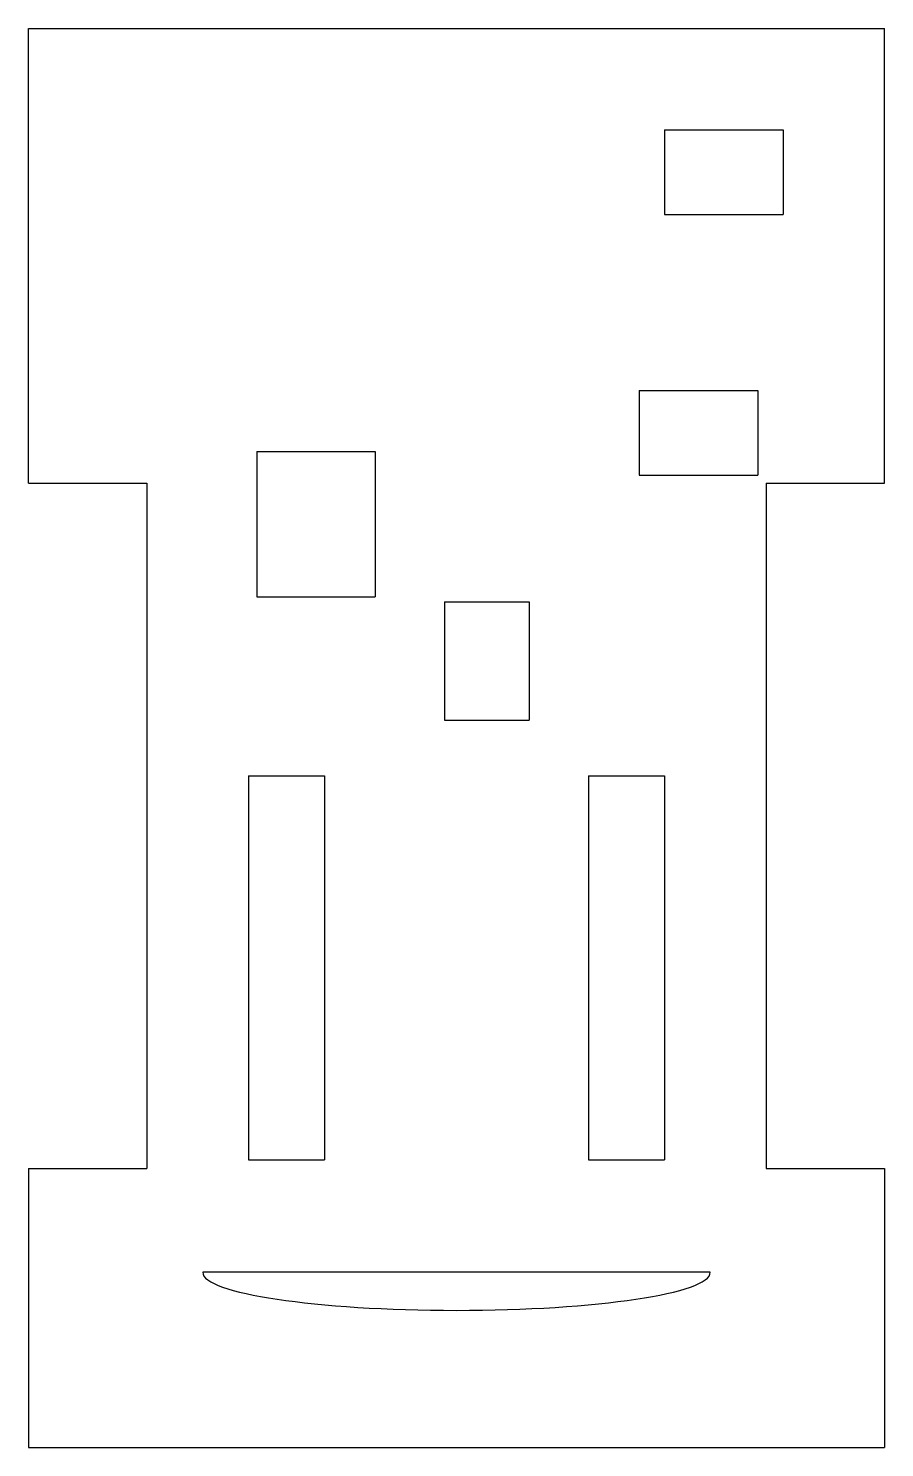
# Model space of a CAD drawing. Extents: x -25.3 to 25.3, y -40.2 to 43.7.
import ezdxf

# ---------------------------------------------------------------- set-up
doc = ezdxf.new("R2010")
doc.units = 0
doc.layers.add('VISIBLE', color=7, linetype='CONTINUOUS')

msp = doc.modelspace()

# ---------------------------------------------------------------- linework, layer by layer
at = {"layer": 'VISIBLE'}
for p, q in [((-25.3, 43.7), (25.3, 43.7)), ((-25.3, 16.815), (-25.3, 43.7)), ((25.3, 16.815), (25.3, 43.7)), ((12.3, 37.7), (12.3, 32.7)), ((12.3, 37.7), (19.3, 37.7)), ((19.3, 37.7), (19.3, 32.7)), ((12.3, 32.7), (19.3, 32.7)), ((10.8, 22.3), (10.8, 17.3)), ((10.8, 22.3), (17.8, 22.3)), ((17.8, 22.3), (17.8, 17.3)), ((-11.8, 18.7), (-11.8, 10.1)), ((-11.8, 18.7), (-4.8, 18.7)), ((-4.8, 18.7), (-4.8, 10.1)), ((-25.3, 16.815), (-18.3, 16.815)), ((-18.3, 16.815), (-18.3, -23.685)), ((10.8, 17.3), (17.8, 17.3)), ((18.3, 16.815), (18.3, -23.685)), ((18.3, 16.815), (25.3, 16.815)), ((-11.8, 10.1), (-4.8, 10.1)), ((-0.7, 9.815), (-0.7, 2.815)), ((-0.7, 9.815), (4.3, 9.815)), ((4.3, 9.815), (4.3, 2.815)), ((-0.7, 2.815), (4.3, 2.815)), ((-12.3, -0.485), (-12.3, -23.185)), ((-12.3, -0.485), (-7.8, -0.485)), ((-7.8, -0.485), (-7.8, -23.185)), ((7.8, -0.485), (7.8, -23.185)), ((7.8, -0.485), (12.3, -0.485)), ((12.3, -0.485), (12.3, -23.185)), ((-12.3, -23.185), (-7.8, -23.185)), ((7.8, -23.185), (12.3, -23.185)), ((-25.3, -23.685), (-18.3, -23.685)), ((-25.3, -23.685), (-25.3, -40.185)), ((18.3, -23.685), (25.3, -23.685)), ((25.3, -23.685), (25.3, -40.185)), ((15, -29.819), (-15, -29.819)), ((-25.3, -40.185), (25.3, -40.185))]:
    msp.add_line(p, q, dxfattribs=at)
msp.add_ellipse((0, -29.819), major_axis=(15, 0), ratio=0.150258, start_param=3.141593, end_param=6.283185, dxfattribs=at)

doc.saveas('drawing.dxf')
